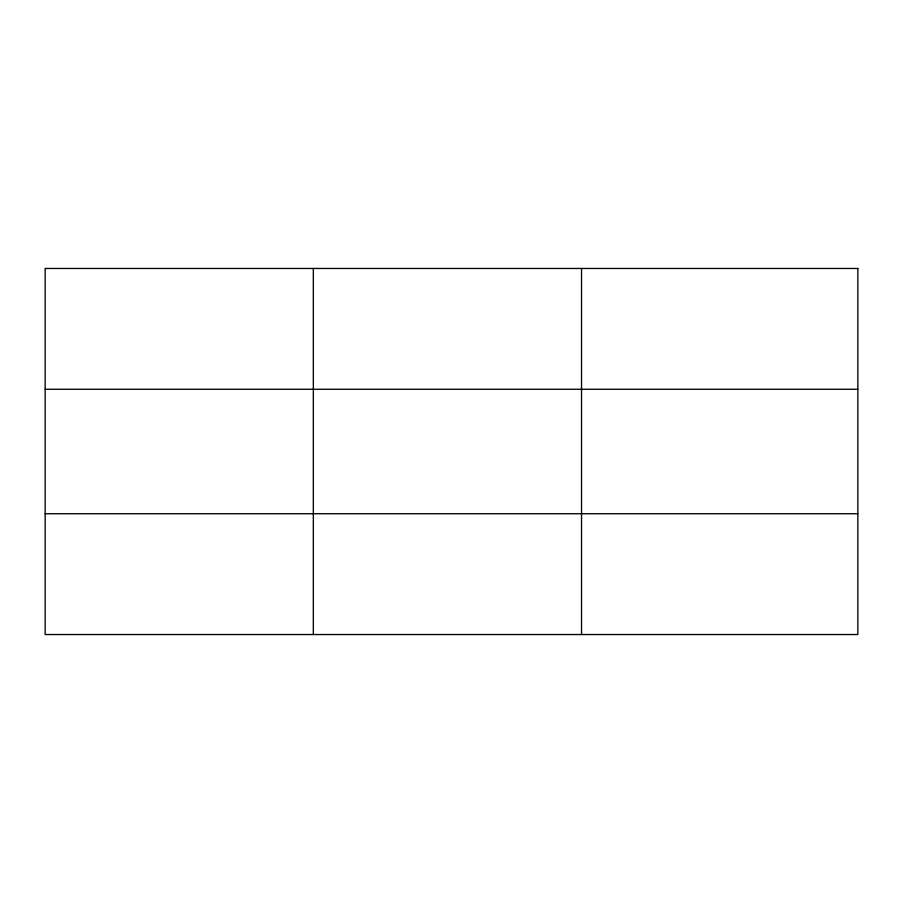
<?xml version="1.0" encoding="UTF-8"?>
<svg xmlns="http://www.w3.org/2000/svg" width="903" height="903" viewBox="0 0 903 903"><rect width="100%" height="100%" fill="white"/><g stroke="black" fill="none" stroke-linecap="round" stroke-linejoin="round"><path stroke-width="1.35" d="M313.341 634.538L313.341 268.462M581.532 634.538L581.532 268.462M45.15 389.272L857.85 389.272M45.15 513.728L857.85 513.728M857.85 268.462L857.85 634.538L45.15 634.538L45.15 268.462L857.85 268.462"/></g></svg>
